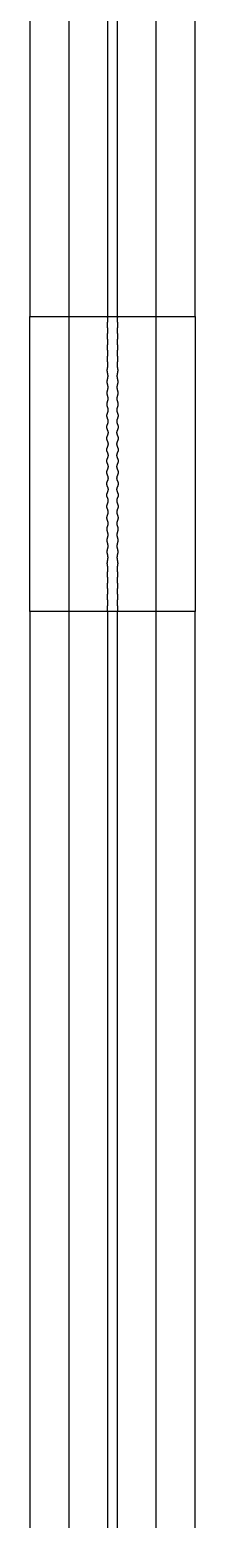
# Model space of a CAD drawing. Extents: x -11 to 251, y -478 to 442.
# Drawn here: x 176.8 to 183.2, y 39.9 to 97.5 of the extents above; entities that cross this region are included whole.
import ezdxf

# ---------------------------------------------------------------- set-up
doc = ezdxf.new("R2010")
doc.units = 0

msp = doc.modelspace()

# ---------------------------------------------------------------- linework, layer by layer
at = {"layer": 'HBSiProtectLayer'}
msp.add_lwpolyline([(178.3135, -110), (181.6865, -110), (181.6865, 110), (178.3135, 110)], close=True, dxfattribs=at)
at = {"layer": 'NegLayer'}
for points in [[(183.1865, 110), (176.8135, 110), (176.8135, 86.388), (183.1865, 86.388)], [(183.1865, 75), (176.8135, 75), (176.8135, 86.388), (183.1865, 86.388)], [(176.8135, -75), (183.1865, -75), (183.1865, 75), (176.8135, 75)]]:
    msp.add_lwpolyline(points, close=True, dxfattribs=at)
at = {"layer": 'SiLayer'}
for points in [[(180.1865, 110), (179.8135, 110), (179.8135, 86.388), (180.1865, 86.388)], [(180.1865, 75), (179.8135, 75), (179.8135, 75.01), (179.8135, 75.02), (179.8134, 75.03), (179.8134, 75.04), (179.8133, 75.05), (179.8132, 75.06), (179.8131, 75.07), (179.813, 75.08), (179.8129, 75.09), (179.8128, 75.1), (179.8127, 75.11), (179.8127, 75.12), (179.8126, 75.13), (179.8126, 75.14), (179.8126, 75.15), (179.8127, 75.16), (179.8127, 75.17), (179.8128, 75.18), (179.813, 75.19), (179.8131, 75.2), (179.8133, 75.21), (179.8135, 75.22), (179.8137, 75.23), (179.814, 75.24), (179.8142, 75.25), (179.8145, 75.26), (179.8147, 75.27), (179.815, 75.28), (179.8152, 75.29), (179.8154, 75.3), (179.8155, 75.31), (179.8157, 75.32), (179.8157, 75.33), (179.8158, 75.34), (179.8158, 75.35), (179.8157, 75.36), (179.8156, 75.37), (179.8154, 75.38), (179.8152, 75.39), (179.8149, 75.4), (179.8146, 75.41), (179.8142, 75.42), (179.8138, 75.43), (179.8134, 75.44), (179.8129, 75.45), (179.8125, 75.46), (179.812, 75.47), (179.8116, 75.48), (179.8112, 75.49), (179.8108, 75.5), (179.8105, 75.51), (179.8102, 75.52), (179.8099, 75.53), (179.8098, 75.54), (179.8097, 75.55), (179.8097, 75.56), (179.8097, 75.57), (179.8099, 75.58), (179.8101, 75.59), (179.8104, 75.6), (179.8108, 75.61), (179.8113, 75.62), (179.8118, 75.63), (179.8124, 75.64), (179.813, 75.65), (179.8136, 75.66), (179.8143, 75.67), (179.8149, 75.68), (179.8156, 75.69), (179.8162, 75.7), (179.8168, 75.71), (179.8173, 75.72), (179.8177, 75.73), (179.8181, 75.74), (179.8184, 75.75), (179.8186, 75.76), (179.8187, 75.77), (179.8186, 75.78), (179.8185, 75.79), (179.8182, 75.8), (179.8179, 75.81), (179.8174, 75.82), (179.8169, 75.83), (179.8162, 75.84), (179.8155, 75.85), (179.8147, 75.86), (179.8139, 75.87), (179.813, 75.88), (179.8121, 75.89), (179.8113, 75.9), (179.8104, 75.91), (179.8096, 75.92), (179.8089, 75.93), (179.8082, 75.94), (179.8077, 75.95), (179.8072, 75.96), (179.8068, 75.97), (179.8066, 75.98), (179.8065, 75.99), (179.8066, 76), (179.8068, 76.01), (179.8072, 76.02), (179.8076, 76.03), (179.8082, 76.04), (179.809, 76.05), (179.8098, 76.06), (179.8107, 76.07), (179.8117, 76.08), (179.8127, 76.09), (179.8138, 76.1), (179.8149, 76.11), (179.816, 76.12), (179.817, 76.13), (179.8179, 76.14), (179.8188, 76.15), (179.8196, 76.16), (179.8203, 76.17), (179.8208, 76.18), (179.8212, 76.19), (179.8214, 76.2), (179.8215, 76.21), (179.8214, 76.22), (179.8211, 76.23), (179.8206, 76.24), (179.82, 76.25), (179.8192, 76.26), (179.8183, 76.27), (179.8173, 76.28), (179.8162, 76.29), (179.8149, 76.3), (179.8137, 76.31), (179.8124, 76.32), (179.8111, 76.33), (179.8098, 76.34), (179.8086, 76.35), (179.8074, 76.36), (179.8064, 76.37), (179.8055, 76.38), (179.8047, 76.39), (179.8041, 76.4), (179.8036, 76.41), (179.8034, 76.42), (179.8033, 76.43), (179.8035, 76.44), (179.8039, 76.45), (179.8044, 76.46), (179.8052, 76.47), (179.8061, 76.48), (179.8072, 76.49), (179.8084, 76.5), (179.8097, 76.51), (179.8111, 76.52), (179.8126, 76.53), (179.8141, 76.54), (179.8156, 76.55), (179.8171, 76.56), (179.8185, 76.57), (179.8198, 76.58), (179.8209, 76.59), (179.822, 76.6), (179.8228, 76.61), (179.8235, 76.62), (179.824, 76.63), (179.8242, 76.64), (179.8242, 76.65), (179.824, 76.66), (179.8235, 76.67), (179.8228, 76.68), (179.8219, 76.69), (179.8208, 76.7), (179.8196, 76.71), (179.8181, 76.72), (179.8166, 76.73), (179.8149, 76.74), (179.8132, 76.75), (179.8115, 76.76), (179.8098, 76.77), (179.8081, 76.78), (179.8065, 76.79), (179.805, 76.8), (179.8037, 76.81), (179.8025, 76.82), (179.8016, 76.83), (179.8008, 76.84), (179.8003, 76.85), (179.8001, 76.86), (179.8001, 76.87), (179.8004, 76.88), (179.8009, 76.89), (179.8017, 76.9), (179.8027, 76.91), (179.804, 76.92), (179.8054, 76.93), (179.807, 76.94), (179.8088, 76.95), (179.8106, 76.96), (179.8125, 76.97), (179.8145, 76.98), (179.8164, 76.99), (179.8182, 77), (179.82, 77.01), (179.8216, 77.02), (179.8231, 77.03), (179.8244, 77.04), (179.8254, 77.05), (179.8262, 77.06), (179.8267, 77.07), (179.8269, 77.08), (179.8268, 77.09), (179.8264, 77.1), (179.8258, 77.11), (179.8249, 77.12), (179.8237, 77.13), (179.8222, 77.14), (179.8206, 77.15), (179.8187, 77.16), (179.8168, 77.17), (179.8147, 77.18), (179.8125, 77.19), (179.8104, 77.2), (179.8082, 77.21), (179.8062, 77.22), (179.8042, 77.23), (179.8024, 77.24), (179.8008, 77.25), (179.7994, 77.26), (179.7983, 77.27), (179.7975, 77.28), (179.7969, 77.29), (179.7967, 77.3), (179.7968, 77.31), (179.7972, 77.32), (179.798, 77.33), (179.799, 77.34), (179.8003, 77.35), (179.8019, 77.36), (179.8038, 77.37), (179.8058, 77.38), (179.808, 77.39), (179.8102, 77.4), (179.8126, 77.41), (179.8149, 77.42), (179.8173, 77.43), (179.8195, 77.44), (179.8216, 77.45), (179.8236, 77.46), (179.8253, 77.47), (179.8267, 77.48), (179.8279, 77.49), (179.8288, 77.5), (179.8293, 77.51), (179.8295, 77.52), (179.8293, 77.53), (179.8288, 77.54), (179.8279, 77.55), (179.8267, 77.56), (179.8252, 77.57), (179.8234, 77.58), (179.8214, 77.59), (179.8191, 77.6), (179.8167, 77.61), (179.8142, 77.62), (179.8116, 77.63), (179.809, 77.64), (179.8065, 77.65), (179.804, 77.66), (179.8017, 77.67), (179.7996, 77.68), (179.7978, 77.69), (179.7962, 77.7), (179.7949, 77.71), (179.794, 77.72), (179.7934, 77.73), (179.7933, 77.74), (179.7935, 77.75), (179.7941, 77.76), (179.795, 77.77), (179.7964, 77.78), (179.798, 77.79), (179.8, 77.8), (179.8022, 77.81), (179.8046, 77.82), (179.8072, 77.83), (179.81, 77.84), (179.8127, 77.85), (179.8155, 77.86), (179.8182, 77.87), (179.8209, 77.88), (179.8233, 77.89), (179.8255, 77.9), (179.8275, 77.91), (179.8291, 77.92), (179.8304, 77.93), (179.8314, 77.94), (179.8319, 77.95), (179.832, 77.96), (179.8317, 77.97), (179.831, 77.98), (179.8299, 77.99), (179.8284, 78), (179.8265, 78.01), (179.8244, 78.02), (179.8219, 78.03), (179.8193, 78.04), (179.8164, 78.05), (179.8135, 78.06), (179.8104, 78.07), (179.8074, 78.08), (179.8045, 78.09), (179.8017, 78.1), (179.799, 78.11), (179.7966, 78.12), (179.7945, 78.13), (179.7928, 78.14), (179.7914, 78.15), (179.7904, 78.16), (179.7899, 78.17), (179.7898, 78.18), (179.7901, 78.19), (179.7909, 78.2), (179.7921, 78.21), (179.7938, 78.22), (179.7958, 78.23), (179.7981, 78.24), (179.8007, 78.25), (179.8036, 78.26), (179.8066, 78.27), (179.8098, 78.28), (179.813, 78.29), (179.8162, 78.3), (179.8193, 78.31), (179.8223, 78.32), (179.825, 78.33), (179.8275, 78.34), (179.8297, 78.35), (179.8315, 78.36), (179.8329, 78.37), (179.8339, 78.38), (179.8344, 78.39), (179.8345, 78.4), (179.834, 78.41), (179.8331, 78.42), (179.8317, 78.43), (179.8299, 78.44), (179.8277, 78.45), (179.8251, 78.46), (179.8223, 78.47), (179.8192, 78.48), (179.8159, 78.49), (179.8125, 78.5), (179.809, 78.51), (179.8056, 78.52), (179.8023, 78.53), (179.7991, 78.54), (179.7961, 78.55), (179.7935, 78.56), (179.7912, 78.57), (179.7893, 78.58), (179.7878, 78.59), (179.7868, 78.6), (179.7863, 78.61), (179.7863, 78.62), (179.7868, 78.63), (179.7878, 78.64), (179.7893, 78.65), (179.7912, 78.66), (179.7936, 78.67), (179.7963, 78.68), (179.7993, 78.69), (179.8026, 78.7), (179.8061, 78.71), (179.8097, 78.72), (179.8134, 78.73), (179.817, 78.74), (179.8205, 78.75), (179.8238, 78.76), (179.8269, 78.77), (179.8296, 78.78), (179.832, 78.79), (179.834, 78.8), (179.8354, 78.81), (179.8364, 78.82), (179.8369, 78.83), (179.8368, 78.84), (179.8362, 78.85), (179.835, 78.86), (179.8334, 78.87), (179.8312, 78.88), (179.8287, 78.89), (179.8257, 78.9), (179.8224, 78.91), (179.8189, 78.92), (179.8151, 78.93), (179.8113, 78.94), (179.8074, 78.95), (179.8035, 78.96), (179.7998, 78.97), (179.7963, 78.98), (179.7931, 78.99), (179.7902, 79), (179.7877, 79.01), (179.7856, 79.02), (179.7841, 79.03), (179.7831, 79.04), (179.7826, 79.05), (179.7827, 79.06), (179.7834, 79.07), (179.7847, 79.08), (179.7864, 79.09), (179.7887, 79.1), (179.7914, 79.11), (179.7946, 79.12), (179.7981, 79.13), (179.8018, 79.14), (179.8057, 79.15), (179.8098, 79.16), (179.8138, 79.17), (179.8179, 79.18), (179.8217, 79.19), (179.8254, 79.2), (179.8287, 79.21), (179.8317, 79.22), (179.8343, 79.23), (179.8364, 79.24), (179.8379, 79.25), (179.8389, 79.26), (179.8393, 79.27), (179.839, 79.28), (179.8382, 79.29), (179.8368, 79.3), (179.8349, 79.31), (179.8324, 79.32), (179.8294, 79.33), (179.826, 79.34), (179.8223, 79.35), (179.8183, 79.36), (179.8141, 79.37), (179.8098, 79.38), (179.8056, 79.39), (179.8014, 79.4), (179.7973, 79.41), (179.7936, 79.42), (179.7901, 79.43), (179.7871, 79.44), (179.7845, 79.45), (179.7825, 79.46), (179.781, 79.47), (179.7801, 79.48), (179.7798, 79.49), (179.7802, 79.5), (179.7811, 79.51), (179.7827, 79.52), (179.7848, 79.53), (179.7874, 79.54), (179.7904, 79.55), (179.7939, 79.56), (179.7977, 79.57), (179.8018, 79.58), (179.806, 79.59), (179.8103, 79.6), (179.8146, 79.61), (179.8187, 79.62), (179.8227, 79.63), (179.8265, 79.64), (179.8299, 79.65), (179.8329, 79.66), (179.8354, 79.67), (179.8374, 79.68), (179.8388, 79.69), (179.8396, 79.7), (179.8398, 79.71), (179.8394, 79.72), (179.8384, 79.73), (179.8368, 79.74), (179.8347, 79.75), (179.832, 79.76), (179.8289, 79.77), (179.8254, 79.78), (179.8216, 79.79), (179.8175, 79.8), (179.8133, 79.81), (179.809, 79.82), (179.8047, 79.83), (179.8005, 79.84), (179.7965, 79.85), (179.7928, 79.86), (179.7895, 79.87), (179.7865, 79.88), (179.7841, 79.89), (179.7821, 79.9), (179.7808, 79.91), (179.78, 79.92), (179.7799, 79.93), (179.7803, 79.94), (179.7814, 79.95), (179.783, 79.96), (179.7852, 79.97), (179.788, 79.98), (179.7911, 79.99), (179.7947, 80), (179.7985, 80.01), (179.8026, 80.02), (179.8068, 80.03), (179.8111, 80.04), (179.8154, 80.05), (179.8196, 80.06), (179.8235, 80.07), (179.8272, 80.08), (179.8305, 80.09), (179.8334, 80.1), (179.8358, 80.11), (179.8377, 80.12), (179.839, 80.13), (179.8397, 80.14), (179.8398, 80.15), (179.8393, 80.16), (179.8382, 80.17), (179.8364, 80.18), (179.8342, 80.19), (179.8314, 80.2), (179.8282, 80.21), (179.8247, 80.22), (179.8208, 80.23), (179.8167, 80.24), (179.8124, 80.25), (179.8081, 80.26), (179.8039, 80.27), (179.7997, 80.28), (179.7958, 80.29), (179.7921, 80.3), (179.7889, 80.31), (179.786, 80.32), (179.7836, 80.33), (179.7818, 80.34), (179.7806, 80.35), (179.7799, 80.36), (179.7799, 80.37), (179.7805, 80.38), (179.7817, 80.39), (179.7834, 80.4), (179.7857, 80.41), (179.7886, 80.42), (179.7918, 80.43), (179.7954, 80.44), (179.7993, 80.45), (179.8034, 80.46), (179.8077, 80.47), (179.812, 80.48), (179.8162, 80.49), (179.8204, 80.5), (179.8243, 80.51), (179.8279, 80.52), (179.8311, 80.53), (179.8339, 80.54), (179.8362, 80.55), (179.838, 80.56), (179.8392, 80.57), (179.8398, 80.58), (179.8397, 80.59), (179.8391, 80.6), (179.8379, 80.61), (179.836, 80.62), (179.8337, 80.63), (179.8308, 80.64), (179.8275, 80.65), (179.8239, 80.66), (179.82, 80.67), (179.8158, 80.68), (179.8116, 80.69), (179.8073, 80.7), (179.803, 80.71), (179.7989, 80.72), (179.795, 80.73), (179.7915, 80.74), (179.7883, 80.75), (179.7855, 80.76), (179.7832, 80.77), (179.7815, 80.78), (179.7804, 80.79), (179.7799, 80.8), (179.78, 80.81), (179.7807, 80.82), (179.782, 80.83), (179.7839, 80.84), (179.7863, 80.85), (179.7892, 80.86), (179.7925, 80.87), (179.7962, 80.88), (179.8001, 80.89), (179.8043, 80.9), (179.8086, 80.91), (179.8128, 80.92), (179.8171, 80.93), (179.8212, 80.94), (179.825, 80.95), (179.8286, 80.96), (179.8317, 80.97), (179.8344, 80.98), (179.8366, 80.99), (179.8383, 81), (179.8394, 81.01), (179.8398, 81.02), (179.8397, 81.03), (179.8389, 81.04), (179.8375, 81.05), (179.8356, 81.06), (179.8331, 81.07), (179.8302, 81.08), (179.8268, 81.09), (179.8231, 81.1), (179.8192, 81.11), (179.815, 81.12), (179.8107, 81.13), (179.8064, 81.14), (179.8022, 81.15), (179.7981, 81.16), (179.7943, 81.17), (179.7908, 81.18), (179.7877, 81.19), (179.785, 81.2), (179.7829, 81.21), (179.7813, 81.22), (179.7802, 81.23), (179.7798, 81.24), (179.7801, 81.25), (179.7809, 81.26), (179.7823, 81.27), (179.7843, 81.28), (179.7868, 81.29), (179.7898, 81.3), (179.7932, 81.31), (179.7969, 81.32), (179.8009, 81.33), (179.8051, 81.34), (179.8094, 81.35), (179.8137, 81.36), (179.8179, 81.37), (179.822, 81.38), (179.8258, 81.39), (179.8292, 81.4), (179.8323, 81.41), (179.8349, 81.42), (179.837, 81.43), (179.8386, 81.44), (179.8395, 81.45), (179.8398, 81.46), (179.8396, 81.47), (179.8387, 81.48), (179.8372, 81.49), (179.8352, 81.5), (179.8326, 81.51), (179.8296, 81.52), (179.8261, 81.53), (179.8224, 81.54), (179.8183, 81.55), (179.8141, 81.56), (179.8098, 81.57), (179.8056, 81.58), (179.8014, 81.59), (179.7973, 81.6), (179.7936, 81.61), (179.7901, 81.62), (179.7871, 81.63), (179.7845, 81.64), (179.7825, 81.65), (179.781, 81.66), (179.7801, 81.67), (179.7798, 81.68), (179.7802, 81.69), (179.7811, 81.7), (179.7827, 81.71), (179.7848, 81.72), (179.7874, 81.73), (179.7904, 81.74), (179.7939, 81.75), (179.7977, 81.76), (179.8018, 81.77), (179.806, 81.78), (179.8103, 81.79), (179.8146, 81.8), (179.8187, 81.81), (179.8227, 81.82), (179.8265, 81.83), (179.8299, 81.84), (179.8329, 81.85), (179.8354, 81.86), (179.8374, 81.87), (179.8388, 81.88), (179.8396, 81.89), (179.8398, 81.9), (179.8394, 81.91), (179.8384, 81.92), (179.8368, 81.93), (179.8347, 81.94), (179.832, 81.95), (179.8289, 81.96), (179.8254, 81.97), (179.8216, 81.98), (179.8175, 81.99), (179.8133, 82), (179.809, 82.01), (179.8047, 82.02), (179.8006, 82.03), (179.7967, 82.04), (179.7931, 82.05), (179.7898, 82.06), (179.787, 82.07), (179.7846, 82.08), (179.7828, 82.09), (179.7815, 82.1), (179.7809, 82.11), (179.7808, 82.12), (179.7813, 82.13), (179.7825, 82.14), (179.7841, 82.15), (179.7863, 82.16), (179.789, 82.17), (179.7921, 82.18), (179.7956, 82.19), (179.7993, 82.2), (179.8032, 82.21), (179.8073, 82.22), (179.8114, 82.23), (179.8155, 82.24), (179.8194, 82.25), (179.8231, 82.26), (179.8266, 82.27), (179.8296, 82.28), (179.8323, 82.29), (179.8345, 82.3), (179.8362, 82.31), (179.8374, 82.32), (179.838, 82.33), (179.838, 82.34), (179.8375, 82.35), (179.8364, 82.36), (179.8348, 82.37), (179.8327, 82.38), (179.8301, 82.39), (179.8272, 82.4), (179.8239, 82.41), (179.8204, 82.42), (179.8166, 82.43), (179.8128, 82.44), (179.809, 82.45), (179.8052, 82.46), (179.8015, 82.47), (179.798, 82.48), (179.7948, 82.49), (179.7919, 82.5), (179.7895, 82.51), (179.7875, 82.52), (179.7859, 82.53), (179.7849, 82.54), (179.7844, 82.55), (179.7845, 82.56), (179.7851, 82.57), (179.7862, 82.58), (179.7878, 82.59), (179.7899, 82.6), (179.7924, 82.61), (179.7952, 82.62), (179.7984, 82.63), (179.8018, 82.64), (179.8053, 82.65), (179.809, 82.66), (179.8126, 82.67), (179.8163, 82.68), (179.8197, 82.69), (179.823, 82.7), (179.826, 82.71), (179.8287, 82.72), (179.831, 82.73), (179.8329, 82.74), (179.8343, 82.75), (179.8353, 82.76), (179.8357, 82.77), (179.8356, 82.78), (179.835, 82.79), (179.8339, 82.8), (179.8324, 82.81), (179.8304, 82.82), (179.8281, 82.83), (179.8254, 82.84), (179.8224, 82.85), (179.8192, 82.86), (179.8159, 82.87), (179.8125, 82.88), (179.8091, 82.89), (179.8057, 82.9), (179.8025, 82.91), (179.7994, 82.92), (179.7966, 82.93), (179.7942, 82.94), (179.7921, 82.95), (179.7904, 82.96), (179.7891, 82.97), (179.7883, 82.98), (179.788, 82.99), (179.7881, 83), (179.7888, 83.01), (179.7899, 83.02), (179.7914, 83.03), (179.7933, 83.04), (179.7956, 83.05), (179.7981, 83.06), (179.801, 83.07), (179.804, 83.08), (179.8072, 83.09), (179.8104, 83.1), (179.8136, 83.11), (179.8168, 83.12), (179.8198, 83.13), (179.8227, 83.14), (179.8253, 83.15), (179.8276, 83.16), (179.8295, 83.17), (179.8311, 83.18), (179.8323, 83.19), (179.833, 83.2), (179.8333, 83.21), (179.8331, 83.22), (179.8325, 83.23), (179.8315, 83.24), (179.83, 83.25), (179.8282, 83.26), (179.8261, 83.27), (179.8237, 83.28), (179.821, 83.29), (179.8182, 83.3), (179.8152, 83.31), (179.8122, 83.32), (179.8093, 83.33), (179.8063, 83.34), (179.8035, 83.35), (179.8009, 83.36), (179.7986, 83.37), (179.7965, 83.38), (179.7947, 83.39), (179.7933, 83.4), (179.7923, 83.41), (179.7917, 83.42), (179.7915, 83.43), (179.7917, 83.44), (179.7924, 83.45), (179.7934, 83.46), (179.7948, 83.47), (179.7965, 83.48), (179.7986, 83.49), (179.8009, 83.5), (179.8034, 83.51), (179.806, 83.52), (179.8088, 83.53), (179.8116, 83.54), (179.8144, 83.55), (179.8171, 83.56), (179.8197, 83.57), (179.8221, 83.58), (179.8243, 83.59), (179.8263, 83.6), (179.8279, 83.61), (179.8292, 83.62), (179.8301, 83.63), (179.8306, 83.64), (179.8308, 83.65), (179.8305, 83.66), (179.8299, 83.67), (179.829, 83.68), (179.8276, 83.69), (179.826, 83.7), (179.8241, 83.71), (179.822, 83.72), (179.8197, 83.73), (179.8172, 83.74), (179.8147, 83.75), (179.8121, 83.76), (179.8096, 83.77), (179.8071, 83.78), (179.8047, 83.79), (179.8025, 83.8), (179.8006, 83.81), (179.7989, 83.82), (179.7974, 83.83), (179.7963, 83.84), (179.7955, 83.85), (179.7951, 83.86), (179.795, 83.87), (179.7953, 83.88), (179.7959, 83.89), (179.7968, 83.9), (179.7981, 83.91), (179.7996, 83.92), (179.8014, 83.93), (179.8034, 83.94), (179.8056, 83.95), (179.8079, 83.96), (179.8102, 83.97), (179.8126, 83.98), (179.8149, 83.99), (179.8172, 84), (179.8194, 84.01), (179.8214, 84.02), (179.8232, 84.03), (179.8247, 84.04), (179.826, 84.05), (179.8271, 84.06), (179.8278, 84.07), (179.8281, 84.08), (179.8282, 84.09), (179.8279, 84.1), (179.8273, 84.11), (179.8265, 84.12), (179.8253, 84.13), (179.8239, 84.14), (179.8222, 84.15), (179.8204, 84.16), (179.8185, 84.17), (179.8164, 84.18), (179.8143, 84.19), (179.8121, 84.2), (179.81, 84.21), (179.808, 84.22), (179.806, 84.23), (179.8042, 84.24), (179.8027, 84.25), (179.8013, 84.26), (179.8001, 84.27), (179.7993, 84.28), (179.7987, 84.29), (179.7984, 84.3), (179.7984, 84.31), (179.7987, 84.32), (179.7993, 84.33), (179.8001, 84.34), (179.8012, 84.35), (179.8025, 84.36), (179.8041, 84.37), (179.8057, 84.38), (179.8075, 84.39), (179.8094, 84.4), (179.8114, 84.41), (179.8133, 84.42), (179.8152, 84.43), (179.8171, 84.44), (179.8188, 84.45), (179.8204, 84.46), (179.8218, 84.47), (179.823, 84.48), (179.824, 84.49), (179.8248, 84.5), (179.8253, 84.51), (179.8255, 84.52), (179.8255, 84.53), (179.8252, 84.54), (179.8247, 84.55), (179.8239, 84.56), (179.823, 84.57), (179.8218, 84.58), (179.8204, 84.59), (179.8189, 84.6), (179.8173, 84.61), (179.8156, 84.62), (179.8139, 84.63), (179.8122, 84.64), (179.8105, 84.65), (179.8089, 84.66), (179.8074, 84.67), (179.806, 84.68), (179.8048, 84.69), (179.8038, 84.7), (179.8029, 84.71), (179.8023, 84.72), (179.8019, 84.73), (179.8017, 84.74), (179.8018, 84.75), (179.8021, 84.76), (179.8026, 84.77), (179.8033, 84.78), (179.8042, 84.79), (179.8053, 84.8), (179.8065, 84.81), (179.8078, 84.82), (179.8093, 84.83), (179.8108, 84.84), (179.8123, 84.85), (179.8138, 84.86), (179.8153, 84.87), (179.8167, 84.88), (179.818, 84.89), (179.8192, 84.9), (179.8203, 84.91), (179.8212, 84.92), (179.8219, 84.93), (179.8224, 84.94), (179.8227, 84.95), (179.8229, 84.96), (179.8228, 84.97), (179.8225, 84.98), (179.8221, 84.99), (179.8214, 85), (179.8206, 85.01), (179.8197, 85.02), (179.8186, 85.03), (179.8175, 85.04), (179.8162, 85.05), (179.815, 85.06), (179.8137, 85.07), (179.8124, 85.08), (179.8112, 85.09), (179.81, 85.1), (179.8089, 85.11), (179.8079, 85.12), (179.807, 85.13), (179.8063, 85.14), (179.8057, 85.15), (179.8053, 85.16), (179.805, 85.17), (179.805, 85.18), (179.8051, 85.19), (179.8053, 85.2), (179.8057, 85.21), (179.8063, 85.22), (179.807, 85.23), (179.8078, 85.24), (179.8087, 85.25), (179.8097, 85.26), (179.8108, 85.27), (179.8119, 85.28), (179.8129, 85.29), (179.814, 85.3), (179.8151, 85.31), (179.816, 85.32), (179.817, 85.33), (179.8178, 85.34), (179.8185, 85.35), (179.8191, 85.36), (179.8195, 85.37), (179.8199, 85.38), (179.82, 85.39), (179.8201, 85.4), (179.82, 85.41), (179.8197, 85.42), (179.8194, 85.43), (179.8189, 85.44), (179.8183, 85.45), (179.8177, 85.46), (179.8169, 85.47), (179.8161, 85.48), (179.8153, 85.49), (179.8144, 85.5), (179.8135, 85.51), (179.8127, 85.52), (179.8119, 85.53), (179.8111, 85.54), (179.8104, 85.55), (179.8098, 85.56), (179.8092, 85.57), (179.8088, 85.58), (179.8085, 85.59), (179.8082, 85.6), (179.8081, 85.61), (179.8081, 85.62), (179.8082, 85.63), (179.8085, 85.64), (179.8088, 85.65), (179.8092, 85.66), (179.8096, 85.67), (179.8102, 85.68), (179.8108, 85.69), (179.8114, 85.7), (179.812, 85.71), (179.8127, 85.72), (179.8134, 85.73), (179.814, 85.74), (179.8146, 85.75), (179.8152, 85.76), (179.8157, 85.77), (179.8161, 85.78), (179.8165, 85.79), (179.8168, 85.8), (179.817, 85.81), (179.8172, 85.82), (179.8172, 85.83), (179.8172, 85.84), (179.8171, 85.85), (179.8169, 85.86), (179.8167, 85.87), (179.8164, 85.88), (179.816, 85.89), (179.8157, 85.9), (179.8152, 85.91), (179.8148, 85.92), (179.8144, 85.93), (179.8139, 85.94), (179.8135, 85.95), (179.8131, 85.96), (179.8127, 85.97), (179.8123, 85.98), (179.812, 85.99), (179.8117, 86), (179.8115, 86.01), (179.8114, 86.02), (179.8112, 86.03), (179.8112, 86.04), (179.8112, 86.05), (179.8112, 86.06), (179.8113, 86.07), (179.8115, 86.08), (179.8116, 86.09), (179.8118, 86.1), (179.8121, 86.11), (179.8123, 86.12), (179.8126, 86.13), (179.8128, 86.14), (179.8131, 86.15), (179.8133, 86.16), (179.8135, 86.17), (179.8137, 86.18), (179.8139, 86.19), (179.8141, 86.2), (179.8142, 86.21), (179.8143, 86.22), (179.8143, 86.23), (179.8144, 86.24), (179.8144, 86.25), (179.8143, 86.26), (179.8143, 86.27), (179.8142, 86.28), (179.8142, 86.29), (179.8141, 86.3), (179.814, 86.31), (179.8139, 86.32), (179.8138, 86.33), (179.8137, 86.34), (179.8136, 86.35), (179.8136, 86.36), (179.8135, 86.37), (179.8135, 86.38), (179.8135, 86.388), (180.1865, 86.388), (180.1865, 86.38), (180.1865, 86.37), (180.1864, 86.36), (180.1864, 86.35), (180.1863, 86.34), (180.1862, 86.33), (180.1861, 86.32), (180.186, 86.31), (180.1859, 86.3), (180.1858, 86.29), (180.1858, 86.28), (180.1857, 86.27), (180.1857, 86.26), (180.1856, 86.25), (180.1856, 86.24), (180.1857, 86.23), (180.1857, 86.22), (180.1858, 86.21), (180.1859, 86.2), (180.1861, 86.19), (180.1863, 86.18), (180.1865, 86.17), (180.1867, 86.16), (180.1869, 86.15), (180.1872, 86.14), (180.1874, 86.13), (180.1877, 86.12), (180.1879, 86.11), (180.1882, 86.1), (180.1884, 86.09), (180.1885, 86.08), (180.1887, 86.07), (180.1888, 86.06), (180.1888, 86.05), (180.1888, 86.04), (180.1888, 86.03), (180.1886, 86.02), (180.1885, 86.01), (180.1883, 86), (180.188, 85.99), (180.1877, 85.98), (180.1873, 85.97), (180.1869, 85.96), (180.1865, 85.95), (180.1861, 85.94), (180.1856, 85.93), (180.1852, 85.92), (180.1848, 85.91), (180.1843, 85.9), (180.184, 85.89), (180.1836, 85.88), (180.1833, 85.87), (180.1831, 85.86), (180.1829, 85.85), (180.1828, 85.84), (180.1828, 85.83), (180.1828, 85.82), (180.183, 85.81), (180.1832, 85.8), (180.1835, 85.79), (180.1839, 85.78), (180.1843, 85.77), (180.1848, 85.76), (180.1854, 85.75), (180.186, 85.74), (180.1866, 85.73), (180.1873, 85.72), (180.188, 85.71), (180.1886, 85.7), (180.1892, 85.69), (180.1898, 85.68), (180.1904, 85.67), (180.1908, 85.66), (180.1912, 85.65), (180.1915, 85.64), (180.1918, 85.63), (180.1919, 85.62), (180.1919, 85.61), (180.1918, 85.6), (180.1915, 85.59), (180.1912, 85.58), (180.1908, 85.57), (180.1902, 85.56), (180.1896, 85.55), (180.1889, 85.54), (180.1881, 85.53), (180.1873, 85.52), (180.1865, 85.51), (180.1856, 85.5), (180.1847, 85.49), (180.1839, 85.48), (180.1831, 85.47), (180.1823, 85.46), (180.1817, 85.45), (180.1811, 85.44), (180.1806, 85.43), (180.1803, 85.42), (180.18, 85.41), (180.1799, 85.4), (180.18, 85.39), (180.1801, 85.38), (180.1805, 85.37), (180.1809, 85.36), (180.1815, 85.35), (180.1822, 85.34), (180.183, 85.33), (180.184, 85.32), (180.1849, 85.31), (180.186, 85.3), (180.1871, 85.29), (180.1881, 85.28), (180.1892, 85.27), (180.1903, 85.26), (180.1913, 85.25), (180.1922, 85.24), (180.193, 85.23), (180.1937, 85.22), (180.1943, 85.21), (180.1947, 85.2), (180.1949, 85.19), (180.195, 85.18), (180.195, 85.17), (180.1947, 85.16), (180.1943, 85.15), (180.1937, 85.14), (180.193, 85.13), (180.1921, 85.12), (180.1911, 85.11), (180.19, 85.1), (180.1888, 85.09), (180.1876, 85.08), (180.1863, 85.07), (180.185, 85.06), (180.1838, 85.05), (180.1825, 85.04), (180.1814, 85.03), (180.1803, 85.02), (180.1794, 85.01), (180.1786, 85), (180.1779, 84.99), (180.1775, 84.98), (180.1772, 84.97), (180.1771, 84.96), (180.1773, 84.95), (180.1776, 84.94), (180.1781, 84.93), (180.1788, 84.92), (180.1797, 84.91), (180.1808, 84.9), (180.182, 84.89), (180.1833, 84.88), (180.1847, 84.87), (180.1862, 84.86), (180.1877, 84.85), (180.1892, 84.84), (180.1907, 84.83), (180.1922, 84.82), (180.1935, 84.81), (180.1947, 84.8), (180.1958, 84.79), (180.1967, 84.78), (180.1974, 84.77), (180.1979, 84.76), (180.1982, 84.75), (180.1983, 84.74), (180.1981, 84.73), (180.1977, 84.72), (180.1971, 84.71), (180.1962, 84.7), (180.1952, 84.69), (180.194, 84.68), (180.1926, 84.67), (180.1911, 84.66), (180.1895, 84.65), (180.1878, 84.64), (180.1861, 84.63), (180.1844, 84.62), (180.1827, 84.61), (180.1811, 84.6), (180.1796, 84.59), (180.1782, 84.58), (180.177, 84.57), (180.1761, 84.56), (180.1753, 84.55), (180.1748, 84.54), (180.1745, 84.53), (180.1745, 84.52), (180.1747, 84.51), (180.1752, 84.5), (180.176, 84.49), (180.177, 84.48), (180.1782, 84.47), (180.1796, 84.46), (180.1812, 84.45), (180.1829, 84.44), (180.1848, 84.43), (180.1867, 84.42), (180.1886, 84.41), (180.1906, 84.4), (180.1925, 84.39), (180.1943, 84.38), (180.1959, 84.37), (180.1975, 84.36), (180.1988, 84.35), (180.1999, 84.34), (180.2007, 84.33), (180.2013, 84.32), (180.2016, 84.31), (180.2016, 84.3), (180.2013, 84.29), (180.2007, 84.28), (180.1999, 84.27), (180.1987, 84.26), (180.1973, 84.25), (180.1958, 84.24), (180.194, 84.23), (180.192, 84.22), (180.19, 84.21), (180.1879, 84.2), (180.1857, 84.19), (180.1836, 84.18), (180.1815, 84.17), (180.1796, 84.16), (180.1778, 84.15), (180.1761, 84.14), (180.1747, 84.13), (180.1735, 84.12), (180.1727, 84.11), (180.1721, 84.1), (180.1718, 84.09), (180.1719, 84.08), (180.1722, 84.07), (180.1729, 84.06), (180.174, 84.05), (180.1753, 84.04), (180.1768, 84.03), (180.1786, 84.02), (180.1806, 84.01), (180.1828, 84), (180.1851, 83.99), (180.1874, 83.98), (180.1898, 83.97), (180.1921, 83.96), (180.1944, 83.95), (180.1966, 83.94), (180.1986, 83.93), (180.2004, 83.92), (180.2019, 83.91), (180.2032, 83.9), (180.2041, 83.89), (180.2047, 83.88), (180.205, 83.87), (180.2049, 83.86), (180.2045, 83.85), (180.2037, 83.84), (180.2026, 83.83), (180.2011, 83.82), (180.1994, 83.81), (180.1975, 83.8), (180.1953, 83.79), (180.1929, 83.78), (180.1904, 83.77), (180.1879, 83.76), (180.1853, 83.75), (180.1828, 83.74), (180.1803, 83.73), (180.178, 83.72), (180.1759, 83.71), (180.174, 83.7), (180.1724, 83.69), (180.171, 83.68), (180.1701, 83.67), (180.1695, 83.66), (180.1692, 83.65), (180.1694, 83.64), (180.1699, 83.63), (180.1708, 83.62), (180.1721, 83.61), (180.1737, 83.6), (180.1757, 83.59), (180.1779, 83.58), (180.1803, 83.57), (180.1829, 83.56), (180.1856, 83.55), (180.1884, 83.54), (180.1912, 83.53), (180.194, 83.52), (180.1966, 83.51), (180.1991, 83.5), (180.2014, 83.49), (180.2035, 83.48), (180.2052, 83.47), (180.2066, 83.46), (180.2076, 83.45), (180.2083, 83.44), (180.2085, 83.43), (180.2083, 83.42), (180.2077, 83.41), (180.2067, 83.4), (180.2053, 83.39), (180.2035, 83.38), (180.2014, 83.37), (180.1991, 83.36), (180.1965, 83.35), (180.1937, 83.34), (180.1907, 83.33), (180.1878, 83.32), (180.1848, 83.31), (180.1818, 83.3), (180.179, 83.29), (180.1763, 83.28), (180.1739, 83.27), (180.1718, 83.26), (180.17, 83.25), (180.1685, 83.24), (180.1675, 83.23), (180.1669, 83.22), (180.1667, 83.21), (180.167, 83.2), (180.1677, 83.19), (180.1689, 83.18), (180.1705, 83.17), (180.1724, 83.16), (180.1747, 83.15), (180.1773, 83.14), (180.1802, 83.13), (180.1832, 83.12), (180.1864, 83.11), (180.1896, 83.1), (180.1928, 83.09), (180.196, 83.08), (180.199, 83.07), (180.2019, 83.06), (180.2044, 83.05), (180.2067, 83.04), (180.2086, 83.03), (180.2101, 83.02), (180.2112, 83.01), (180.2119, 83), (180.212, 82.99), (180.2117, 82.98), (180.2109, 82.97), (180.2096, 82.96), (180.2079, 82.95), (180.2058, 82.94), (180.2034, 82.93), (180.2006, 82.92), (180.1975, 82.91), (180.1943, 82.9), (180.1909, 82.89), (180.1875, 82.88), (180.1841, 82.87), (180.1808, 82.86), (180.1776, 82.85), (180.1746, 82.84), (180.1719, 82.83), (180.1696, 82.82), (180.1676, 82.81), (180.1661, 82.8), (180.165, 82.79), (180.1644, 82.78), (180.1643, 82.77), (180.1647, 82.76), (180.1657, 82.75), (180.1671, 82.74), (180.169, 82.73), (180.1713, 82.72), (180.174, 82.71), (180.177, 82.7), (180.1803, 82.69), (180.1837, 82.68), (180.1874, 82.67), (180.191, 82.66), (180.1947, 82.65), (180.1982, 82.64), (180.2016, 82.63), (180.2048, 82.62), (180.2076, 82.61), (180.2101, 82.6), (180.2122, 82.59), (180.2138, 82.58), (180.2149, 82.57), (180.2155, 82.56), (180.2156, 82.55), (180.2151, 82.54), (180.2141, 82.53), (180.2125, 82.52), (180.2105, 82.51), (180.2081, 82.5), (180.2052, 82.49), (180.202, 82.48), (180.1985, 82.47), (180.1948, 82.46), (180.191, 82.45), (180.1872, 82.44), (180.1834, 82.43), (180.1796, 82.42), (180.1761, 82.41), (180.1728, 82.4), (180.1699, 82.39), (180.1673, 82.38), (180.1652, 82.37), (180.1636, 82.36), (180.1625, 82.35), (180.162, 82.34), (180.162, 82.33), (180.1626, 82.32), (180.1638, 82.31), (180.1655, 82.3), (180.1677, 82.29), (180.1704, 82.28), (180.1734, 82.27), (180.1769, 82.26), (180.1806, 82.25), (180.1845, 82.24), (180.1886, 82.23), (180.1927, 82.22), (180.1968, 82.21), (180.2007, 82.2), (180.2044, 82.19), (180.2079, 82.18), (180.211, 82.17), (180.2137, 82.16), (180.2159, 82.15), (180.2175, 82.14), (180.2187, 82.13), (180.2192, 82.12), (180.2191, 82.11), (180.2185, 82.1), (180.2172, 82.09), (180.2154, 82.08), (180.213, 82.07), (180.2102, 82.06), (180.2069, 82.05), (180.2033, 82.04), (180.1994, 82.03), (180.1953, 82.02), (180.191, 82.01), (180.1867, 82), (180.1825, 81.99), (180.1784, 81.98), (180.1746, 81.97), (180.1711, 81.96), (180.168, 81.95), (180.1653, 81.94), (180.1632, 81.93), (180.1616, 81.92), (180.1606, 81.91), (180.1602, 81.9), (180.1604, 81.89), (180.1612, 81.88), (180.1626, 81.87), (180.1646, 81.86), (180.1671, 81.85), (180.1701, 81.84), (180.1735, 81.83), (180.1773, 81.82), (180.1813, 81.81), (180.1854, 81.8), (180.1897, 81.79), (180.194, 81.78), (180.1982, 81.77), (180.2023, 81.76), (180.2061, 81.75), (180.2096, 81.74), (180.2126, 81.73), (180.2152, 81.72), (180.2173, 81.71), (180.2189, 81.7), (180.2198, 81.69), (180.2202, 81.68), (180.2199, 81.67), (180.219, 81.66), (180.2175, 81.65), (180.2155, 81.64), (180.2129, 81.63), (180.2099, 81.62), (180.2064, 81.61), (180.2027, 81.6), (180.1986, 81.59), (180.1944, 81.58), (180.1902, 81.57), (180.1859, 81.56), (180.1817, 81.55), (180.1776, 81.54), (180.1739, 81.53), (180.1704, 81.52), (180.1674, 81.51), (180.1648, 81.5), (180.1628, 81.49), (180.1613, 81.48), (180.1604, 81.47), (180.1602, 81.46), (180.1605, 81.45), (180.1614, 81.44), (180.163, 81.43), (180.1651, 81.42), (180.1677, 81.41), (180.1708, 81.4), (180.1742, 81.39), (180.178, 81.38), (180.1821, 81.37), (180.1863, 81.36), (180.1906, 81.35), (180.1949, 81.34), (180.1991, 81.33), (180.2031, 81.32), (180.2068, 81.31), (180.2102, 81.3), (180.2132, 81.29), (180.2157, 81.28), (180.2177, 81.27), (180.2191, 81.26), (180.2199, 81.25), (180.2202, 81.24), (180.2198, 81.23), (180.2187, 81.22), (180.2171, 81.21), (180.215, 81.2), (180.2123, 81.19), (180.2092, 81.18), (180.2057, 81.17), (180.2019, 81.16), (180.1978, 81.15), (180.1936, 81.14), (180.1893, 81.13), (180.185, 81.12), (180.1808, 81.11), (180.1769, 81.1), (180.1732, 81.09), (180.1698, 81.08), (180.1669, 81.07), (180.1644, 81.06), (180.1625, 81.05), (180.1611, 81.04), (180.1603, 81.03), (180.1602, 81.02), (180.1606, 81.01), (180.1617, 81), (180.1634, 80.99), (180.1656, 80.98), (180.1683, 80.97), (180.1714, 80.96), (180.175, 80.95), (180.1788, 80.94), (180.1829, 80.93), (180.1872, 80.92), (180.1914, 80.91), (180.1957, 80.9), (180.1999, 80.89), (180.2038, 80.88), (180.2075, 80.87), (180.2108, 80.86), (180.2137, 80.85), (180.2161, 80.84), (180.218, 80.83), (180.2193, 80.82), (180.22, 80.81), (180.2201, 80.8), (180.2196, 80.79), (180.2185, 80.78), (180.2168, 80.77), (180.2145, 80.76), (180.2117, 80.75), (180.2085, 80.74), (180.205, 80.73), (180.2011, 80.72), (180.197, 80.71), (180.1927, 80.7), (180.1884, 80.69), (180.1842, 80.68), (180.18, 80.67), (180.1761, 80.66), (180.1725, 80.65), (180.1692, 80.64), (180.1663, 80.63), (180.164, 80.62), (180.1621, 80.61), (180.1609, 80.6), (180.1603, 80.59), (180.1602, 80.58), (180.1608, 80.57), (180.162, 80.56), (180.1638, 80.55), (180.1661, 80.54), (180.1689, 80.53), (180.1721, 80.52), (180.1757, 80.51), (180.1796, 80.5), (180.1838, 80.49), (180.188, 80.48), (180.1923, 80.47), (180.1966, 80.46), (180.2007, 80.45), (180.2046, 80.44), (180.2082, 80.43), (180.2114, 80.42), (180.2143, 80.41), (180.2166, 80.4), (180.2183, 80.39), (180.2195, 80.38), (180.2201, 80.37), (180.2201, 80.36), (180.2194, 80.35), (180.2182, 80.34), (180.2164, 80.33), (180.214, 80.32), (180.2111, 80.31), (180.2079, 80.3), (180.2042, 80.29), (180.2003, 80.28), (180.1961, 80.27), (180.1919, 80.26), (180.1876, 80.25), (180.1833, 80.24), (180.1792, 80.23), (180.1753, 80.22), (180.1718, 80.21), (180.1686, 80.2), (180.1658, 80.19), (180.1636, 80.18), (180.1618, 80.17), (180.1607, 80.16), (180.1602, 80.15), (180.1603, 80.14), (180.161, 80.13), (180.1623, 80.12), (180.1642, 80.11), (180.1666, 80.1), (180.1695, 80.09), (180.1728, 80.08), (180.1765, 80.07), (180.1804, 80.06), (180.1846, 80.05), (180.1889, 80.04), (180.1932, 80.03), (180.1974, 80.02), (180.2015, 80.01), (180.2053, 80), (180.2089, 79.99), (180.212, 79.98), (180.2148, 79.97), (180.217, 79.96), (180.2186, 79.95), (180.2197, 79.94), (180.2201, 79.93), (180.22, 79.92), (180.2192, 79.91), (180.2179, 79.9), (180.2159, 79.89), (180.2135, 79.88), (180.2105, 79.87), (180.2072, 79.86), (180.2035, 79.85), (180.1995, 79.84), (180.1953, 79.83), (180.191, 79.82), (180.1867, 79.81), (180.1825, 79.8), (180.1784, 79.79), (180.1746, 79.78), (180.1711, 79.77), (180.168, 79.76), (180.1653, 79.75), (180.1632, 79.74), (180.1616, 79.73), (180.1606, 79.72), (180.1602, 79.71), (180.1604, 79.7), (180.1612, 79.69), (180.1626, 79.68), (180.1646, 79.67), (180.1671, 79.66), (180.1701, 79.65), (180.1735, 79.64), (180.1773, 79.63), (180.1813, 79.62), (180.1854, 79.61), (180.1897, 79.6), (180.194, 79.59), (180.1982, 79.58), (180.2023, 79.57), (180.2061, 79.56), (180.2096, 79.55), (180.2126, 79.54), (180.2152, 79.53), (180.2173, 79.52), (180.2189, 79.51), (180.2198, 79.5), (180.2202, 79.49), (180.2199, 79.48), (180.219, 79.47), (180.2175, 79.46), (180.2155, 79.45), (180.2129, 79.44), (180.2099, 79.43), (180.2064, 79.42), (180.2027, 79.41), (180.1986, 79.4), (180.1944, 79.39), (180.1902, 79.38), (180.1859, 79.37), (180.1817, 79.36), (180.1777, 79.35), (180.174, 79.34), (180.1706, 79.33), (180.1676, 79.32), (180.1651, 79.31), (180.1632, 79.3), (180.1618, 79.29), (180.161, 79.28), (180.1607, 79.27), (180.1611, 79.26), (180.1621, 79.25), (180.1636, 79.24), (180.1657, 79.23), (180.1683, 79.22), (180.1713, 79.21), (180.1746, 79.2), (180.1783, 79.19), (180.1821, 79.18), (180.1862, 79.17), (180.1902, 79.16), (180.1943, 79.15), (180.1982, 79.14), (180.2019, 79.13), (180.2054, 79.12), (180.2086, 79.11), (180.2113, 79.1), (180.2136, 79.09), (180.2153, 79.08), (180.2166, 79.07), (180.2173, 79.06), (180.2174, 79.05), (180.2169, 79.04), (180.2159, 79.03), (180.2144, 79.02), (180.2123, 79.01), (180.2098, 79), (180.2069, 78.99), (180.2037, 78.98), (180.2002, 78.97), (180.1965, 78.96), (180.1926, 78.95), (180.1887, 78.94), (180.1849, 78.93), (180.1811, 78.92), (180.1776, 78.91), (180.1743, 78.9), (180.1713, 78.89), (180.1688, 78.88), (180.1666, 78.87), (180.165, 78.86), (180.1638, 78.85), (180.1632, 78.84), (180.1631, 78.83), (180.1636, 78.82), (180.1646, 78.81), (180.166, 78.8), (180.168, 78.79), (180.1704, 78.78), (180.1731, 78.77), (180.1762, 78.76), (180.1795, 78.75), (180.183, 78.74), (180.1866, 78.73), (180.1903, 78.72), (180.1939, 78.71), (180.1974, 78.7), (180.2007, 78.69), (180.2037, 78.68), (180.2064, 78.67), (180.2088, 78.66), (180.2107, 78.65), (180.2122, 78.64), (180.2132, 78.63), (180.2137, 78.62), (180.2137, 78.61), (180.2132, 78.6), (180.2122, 78.59), (180.2107, 78.58), (180.2088, 78.57), (180.2065, 78.56), (180.2039, 78.55), (180.2009, 78.54), (180.1977, 78.53), (180.1944, 78.52), (180.191, 78.51), (180.1875, 78.5), (180.1841, 78.49), (180.1808, 78.48), (180.1777, 78.47), (180.1749, 78.46), (180.1723, 78.45), (180.1701, 78.44), (180.1683, 78.43), (180.1669, 78.42), (180.166, 78.41), (180.1655, 78.4), (180.1656, 78.39), (180.1661, 78.38), (180.1671, 78.37), (180.1685, 78.36), (180.1703, 78.35), (180.1725, 78.34), (180.175, 78.33), (180.1777, 78.32), (180.1807, 78.31), (180.1838, 78.3), (180.187, 78.29), (180.1902, 78.28), (180.1934, 78.27), (180.1964, 78.26), (180.1993, 78.25), (180.2019, 78.24), (180.2042, 78.23), (180.2062, 78.22), (180.2079, 78.21), (180.2091, 78.2), (180.2099, 78.19), (180.2102, 78.18), (180.2101, 78.17), (180.2096, 78.16), (180.2086, 78.15), (180.2072, 78.14), (180.2055, 78.13), (180.2034, 78.12), (180.201, 78.11), (180.1983, 78.1), (180.1955, 78.09), (180.1926, 78.08), (180.1896, 78.07), (180.1865, 78.06), (180.1836, 78.05), (180.1807, 78.04), (180.1781, 78.03), (180.1756, 78.02), (180.1735, 78.01), (180.1716, 78), (180.1701, 77.99), (180.169, 77.98), (180.1683, 77.97), (180.168, 77.96), (180.1681, 77.95), (180.1686, 77.94), (180.1696, 77.93), (180.1709, 77.92), (180.1725, 77.91), (180.1745, 77.9), (180.1767, 77.89), (180.1791, 77.88), (180.1818, 77.87), (180.1845, 77.86), (180.1873, 77.85), (180.19, 77.84), (180.1928, 77.83), (180.1954, 77.82), (180.1978, 77.81), (180.2, 77.8), (180.202, 77.79), (180.2036, 77.78), (180.205, 77.77), (180.2059, 77.76), (180.2065, 77.75), (180.2067, 77.74), (180.2066, 77.73), (180.206, 77.72), (180.2051, 77.71), (180.2038, 77.7), (180.2022, 77.69), (180.2004, 77.68), (180.1983, 77.67), (180.196, 77.66), (180.1935, 77.65), (180.191, 77.64), (180.1884, 77.63), (180.1858, 77.62), (180.1833, 77.61), (180.1809, 77.6), (180.1786, 77.59), (180.1766, 77.58), (180.1748, 77.57), (180.1733, 77.56), (180.1721, 77.55), (180.1712, 77.54), (180.1707, 77.53), (180.1705, 77.52), (180.1707, 77.51), (180.1712, 77.5), (180.1721, 77.49), (180.1733, 77.48), (180.1747, 77.47), (180.1764, 77.46), (180.1784, 77.45), (180.1805, 77.44), (180.1827, 77.43), (180.1851, 77.42), (180.1874, 77.41), (180.1898, 77.4), (180.192, 77.39), (180.1942, 77.38), (180.1962, 77.37), (180.1981, 77.36), (180.1997, 77.35), (180.201, 77.34), (180.202, 77.33), (180.2028, 77.32), (180.2032, 77.31), (180.2033, 77.3), (180.2031, 77.29), (180.2025, 77.28), (180.2017, 77.27), (180.2006, 77.26), (180.1992, 77.25), (180.1976, 77.24), (180.1958, 77.23), (180.1938, 77.22), (180.1918, 77.21), (180.1896, 77.2), (180.1875, 77.19), (180.1853, 77.18), (180.1832, 77.17), (180.1813, 77.16), (180.1794, 77.15), (180.1778, 77.14), (180.1763, 77.13), (180.1751, 77.12), (180.1742, 77.11), (180.1736, 77.1), (180.1732, 77.09), (180.1731, 77.08), (180.1733, 77.07), (180.1738, 77.06), (180.1746, 77.05), (180.1756, 77.04), (180.1769, 77.03), (180.1784, 77.02), (180.18, 77.01), (180.1818, 77), (180.1836, 76.99), (180.1855, 76.98), (180.1875, 76.97), (180.1894, 76.96), (180.1912, 76.95), (180.193, 76.94), (180.1946, 76.93), (180.196, 76.92), (180.1973, 76.91), (180.1983, 76.9), (180.1991, 76.89), (180.1996, 76.88), (180.1999, 76.87), (180.1999, 76.86), (180.1997, 76.85), (180.1992, 76.84), (180.1984, 76.83), (180.1975, 76.82), (180.1963, 76.81), (180.195, 76.8), (180.1935, 76.79), (180.1919, 76.78), (180.1902, 76.77), (180.1885, 76.76), (180.1868, 76.75), (180.1851, 76.74), (180.1834, 76.73), (180.1819, 76.72), (180.1804, 76.71), (180.1792, 76.7), (180.1781, 76.69), (180.1772, 76.68), (180.1765, 76.67), (180.176, 76.66), (180.1758, 76.65), (180.1758, 76.64), (180.176, 76.63), (180.1765, 76.62), (180.1772, 76.61), (180.178, 76.6), (180.1791, 76.59), (180.1802, 76.58), (180.1815, 76.57), (180.1829, 76.56), (180.1844, 76.55), (180.1859, 76.54), (180.1874, 76.53), (180.1889, 76.52), (180.1903, 76.51), (180.1916, 76.5), (180.1928, 76.49), (180.1939, 76.48), (180.1948, 76.47), (180.1956, 76.46), (180.1961, 76.45), (180.1965, 76.44), (180.1967, 76.43), (180.1966, 76.42), (180.1964, 76.41), (180.1959, 76.4), (180.1953, 76.39), (180.1945, 76.38), (180.1936, 76.37), (180.1926, 76.36), (180.1914, 76.35), (180.1902, 76.34), (180.1889, 76.33), (180.1876, 76.32), (180.1863, 76.31), (180.1851, 76.3), (180.1838, 76.29), (180.1827, 76.28), (180.1817, 76.27), (180.1808, 76.26), (180.18, 76.25), (180.1794, 76.24), (180.1789, 76.23), (180.1786, 76.22), (180.1785, 76.21), (180.1786, 76.2), (180.1788, 76.19), (180.1792, 76.18), (180.1797, 76.17), (180.1804, 76.16), (180.1812, 76.15), (180.1821, 76.14), (180.183, 76.13), (180.184, 76.12), (180.1851, 76.11), (180.1862, 76.1), (180.1873, 76.09), (180.1883, 76.08), (180.1893, 76.07), (180.1902, 76.06), (180.191, 76.05), (180.1918, 76.04), (180.1924, 76.03), (180.1928, 76.02), (180.1932, 76.01), (180.1934, 76), (180.1935, 75.99), (180.1934, 75.98), (180.1932, 75.97), (180.1928, 75.96), (180.1923, 75.95), (180.1918, 75.94), (180.1911, 75.93), (180.1904, 75.92), (180.1896, 75.91), (180.1887, 75.9), (180.1879, 75.89), (180.187, 75.88), (180.1861, 75.87), (180.1853, 75.86), (180.1845, 75.85), (180.1838, 75.84), (180.1831, 75.83), (180.1826, 75.82), (180.1821, 75.81), (180.1818, 75.8), (180.1815, 75.79), (180.1814, 75.78), (180.1813, 75.77), (180.1814, 75.76), (180.1816, 75.75), (180.1819, 75.74), (180.1823, 75.73), (180.1827, 75.72), (180.1832, 75.71), (180.1838, 75.7), (180.1844, 75.69), (180.1851, 75.68), (180.1857, 75.67), (180.1864, 75.66), (180.187, 75.65), (180.1876, 75.64), (180.1882, 75.63), (180.1887, 75.62), (180.1892, 75.61), (180.1896, 75.6), (180.1899, 75.59), (180.1901, 75.58), (180.1903, 75.57), (180.1903, 75.56), (180.1903, 75.55), (180.1902, 75.54), (180.1901, 75.53), (180.1898, 75.52), (180.1895, 75.51), (180.1892, 75.5), (180.1888, 75.49), (180.1884, 75.48), (180.188, 75.47), (180.1875, 75.46), (180.1871, 75.45), (180.1866, 75.44), (180.1862, 75.43), (180.1858, 75.42), (180.1854, 75.41), (180.1851, 75.4), (180.1848, 75.39), (180.1846, 75.38), (180.1844, 75.37), (180.1843, 75.36), (180.1842, 75.35), (180.1842, 75.34), (180.1843, 75.33), (180.1843, 75.32), (180.1845, 75.31), (180.1846, 75.3), (180.1848, 75.29), (180.185, 75.28), (180.1853, 75.27), (180.1855, 75.26), (180.1858, 75.25), (180.186, 75.24), (180.1863, 75.23), (180.1865, 75.22), (180.1867, 75.21), (180.1869, 75.2), (180.187, 75.19), (180.1872, 75.18), (180.1873, 75.17), (180.1873, 75.16), (180.1874, 75.15), (180.1874, 75.14), (180.1874, 75.13), (180.1873, 75.12), (180.1873, 75.11), (180.1872, 75.1), (180.1871, 75.09), (180.187, 75.08), (180.1869, 75.07), (180.1868, 75.06), (180.1867, 75.05), (180.1866, 75.04), (180.1866, 75.03), (180.1865, 75.02), (180.1865, 75.01), (180.1865, 75)], [(179.8135, -75), (180.1865, -75), (180.1865, 75), (179.8135, 75)]]:
    msp.add_lwpolyline(points, close=True, dxfattribs=at)

doc.saveas('drawing.dxf')
